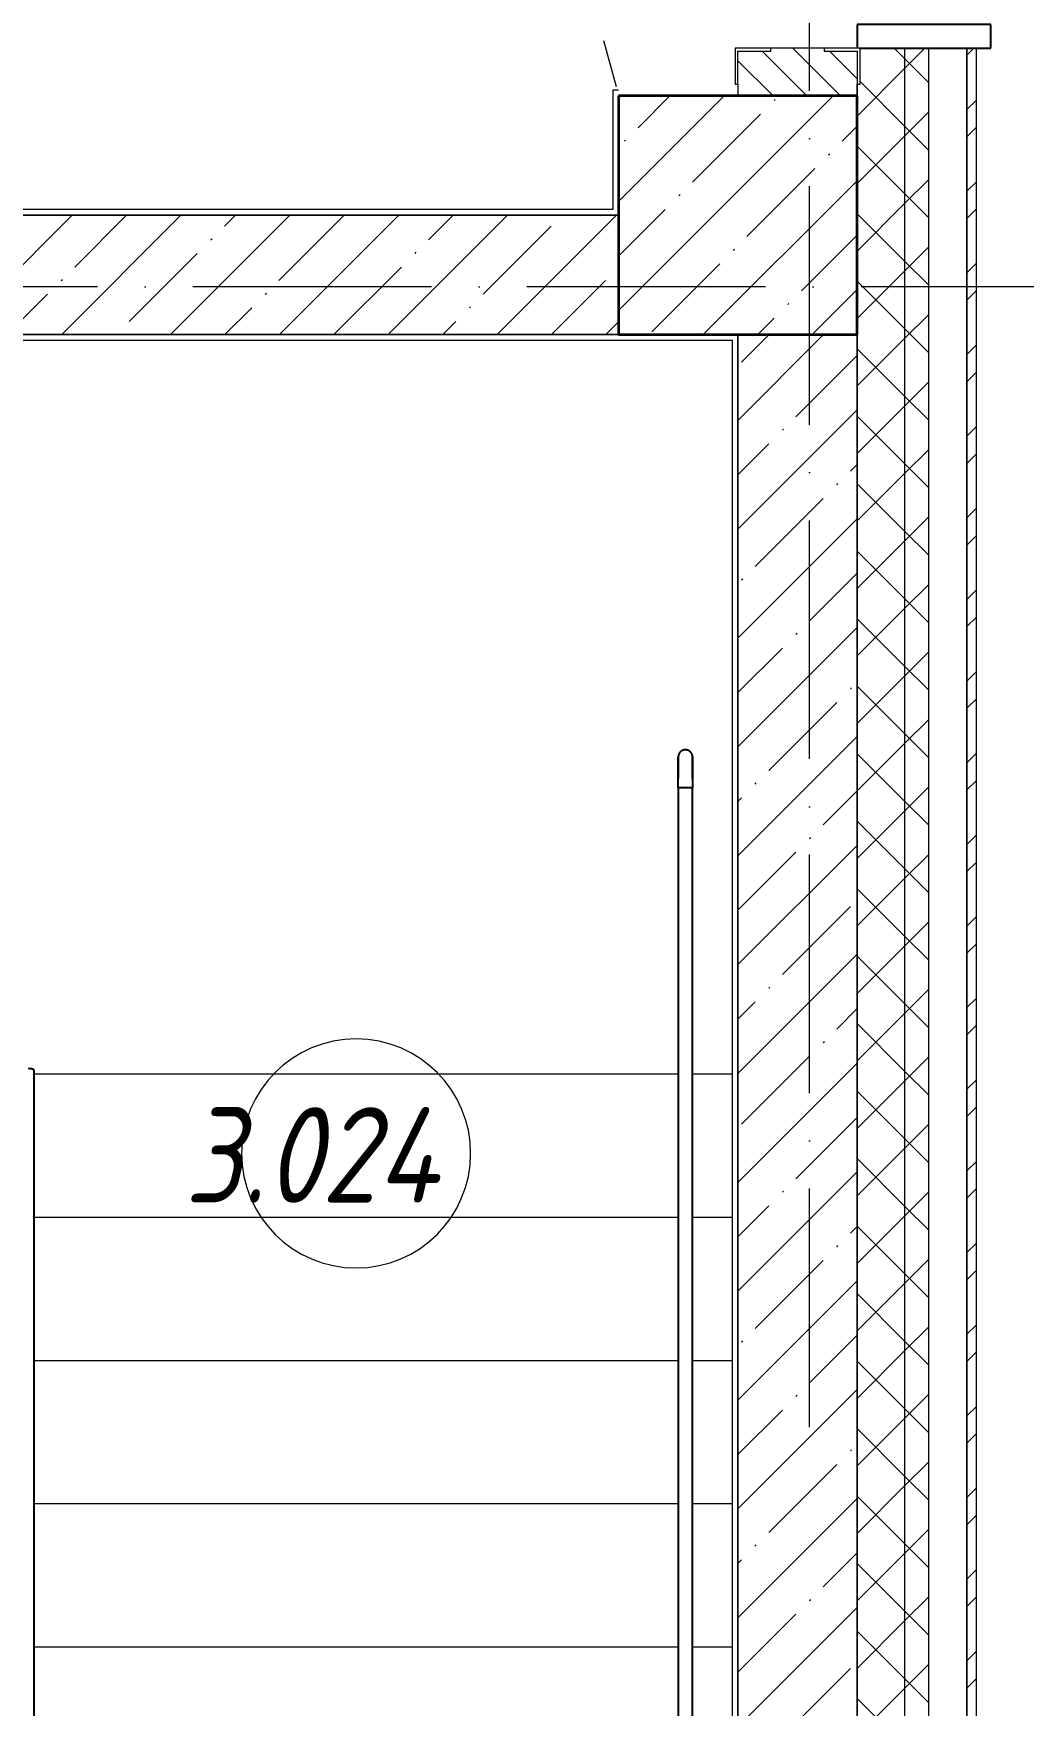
# Model space of a CAD drawing. Header units: millimetres. Extents: x -213536 to 1564669, y -45299 to 942238.
# Drawn here: x 531040 to 533115, y 499030 to 502533 of the extents above; entities that cross this region are included whole.
import ezdxf

# ---------------------------------------------------------------- set-up
doc = ezdxf.new("R2010")
doc.units = ezdxf.units.MM
for name, pattern in [('200_ШТРИХ_ш1п0_6_', [160, 100, -60]), ('50_200_ШТРИХ_1Т_ш5_п1_п1_', [700, 500, -100, 0, -100]), ('Штрих короткий', [300, 150, -150])]:
    doc.linetypes.add(name, pattern=pattern)
for name, color, linetype, lineweight in [('0-1', 7, 'Continuous', 5), ('0-2', 7, 'Continuous', 9), ('3) ЖБ 4м', 3, 'Continuous', 30), ('Импосты витража-1', 7, 'Continuous', 25), ('Контуры', 7, 'Continuous', 9), ('Линии подступенков', 7, 'Continuous', 9), ('Линии свеса', 7, 'Continuous', 9), ('Линии-1', 7, '200_ШТРИХ_ш1п0_6_', 9), ('Марки помещений', 7, 'Continuous', 9), ('Несущие колонны', 7, 'Continuous', 9), ('Несущие колонны-1', 7, 'Continuous', 35), ('Обобщенные модели', 7, 'Continuous', 9), ('Общие ребра', 7, 'Continuous', 9), ('Ограждение-1', 7, 'Continuous', 25), ('Оси-2', 7, '50_200_ШТРИХ_1Т_ш5_п1_п1_', 9), ('Перемычка-1', 7, 'Штрих короткий', 9), ('Стены-1', 7, 'Continuous', 13), ('Штриховка разреза-1', 7, 'Continuous', 9)]:
    doc.layers.add(name, color=color, linetype=linetype, lineweight=lineweight)
doc.layers.get('0-2').off()
doc.styles.add('ISOCPEUR_I_6', font='isocpeui.ttf', dxfattribs={"width": 0.85, "height": 3.5})
pattern_1 = [(45, (0, 0), (-70.71068, 70.71068), []), (135, (0, 0), (-70.71068, -70.71068), [])]
pattern_2 = [(45, (0, 0), (-114.04925, 114.04925), []), (45, (114.05, 0), (-114.04925, 114.04925), [201.612, -40.322, 3.353, -36.97])]

# ---------------------------------------------------------------- blocks, each defined once
blk = doc.blocks.new('Ос 3 эт верх часть')
at = {"layer": 'Оси-2'}
for p, q in [((532666, 499613), (532666, 535177.6)), ((535374.3, 502002.4), (426847.2, 502002.4))]:
    blk.add_line(p, q, dxfattribs=at)
blk = doc.blocks.new('О_Элемент поручня_Маршевый_Труба_ГОСТ 8732-78 - О_Элемент поручня_Маршевый_Труба_ГОСТ 8732-78-V57-АИ2_03_План отделки стен 3-го этажа _Часть 1_')
at = {"layer": 'Ограждение-1'}
blk.add_line((-3926, -30), (-9.9, -30), dxfattribs=at)
at = {"layer": 'Ограждение-1', "flags": 128}
blk.add_lwpolyline([(-9.9, -30), (-9.1, -29.6), (-8.3, -28.5), (-7.7, -26.7), (-7.1, -24.4), (-6.7, -21.5), (-6.4, -18.3)], dxfattribs=at)
blk = doc.blocks.new('BSC_Колонна _Прямоугольная - 500х500-V113-АИ2_03_План отделки стен 3-го этажа _Часть 1_')
at = {"layer": 'Несущие колонны'}
h = blk.add_hatch(dxfattribs=at)
h.set_pattern_fill('FP_111', color=256, style=0, pattern_type=2)
h.set_pattern_definition([(315, (-57250, 103350), (114.04925, 114.04925), []), (315, (-57250, 103235.95), (114.04925, 114.04925), [201.613, -40.323, 3.353, -36.97])])
h.paths.add_polyline_path([(-250, -250), (250, -250), (250, 250), (-250, 250)], flags=0)
at = {"layer": 'Несущие колонны-1'}
for p, q in [((250, 250), (-250, 250)), ((-250, 250), (-250, -250)), ((250, -250), (250, 250)), ((-250, -250), (250, -250))]:
    blk.add_line(p, q, dxfattribs=at)
blk = doc.blocks.new('Прямоугольный импост - Откос НВФ_50х280 мм-26233866-АИ2_03_План отделки стен 3-го этажа _Часть 1_')
at = {"layer": 'Импосты витража-1'}
for p, q in [((0, 130), (-50, 130)), ((-50, 130), (-50, -150)), ((0, -144), (0, 130)), ((-50, -150), (0, -150))]:
    blk.add_line(p, q, dxfattribs=at)
blk = doc.blocks.new('Проем_Дверь_Прямоугольный - 5350х4200h_оконные проемы-27183120-АИ2_03_План отделки стен 3-го этажа _Часть 1_')
at = {"layer": 'Перемычка-1'}
for p, q in [((2675, 125), (-2675, 125)), ((2675, -125), (-2675, -125))]:
    blk.add_line(p, q, dxfattribs=at)
blk = doc.blocks.new('Фахверк_СКБ_Уголок - 250_3380_зеркало-28514702-АИ2_03_План отделки стен 3-го этажа _Часть 1_')
at = {"layer": 'Обобщенные модели'}
for p, q in [((200, 181), (125, 181)), ((125, 181), (125, 106)), ((200, 175), (200, 181)), ((131, 106), (131, 175)), ((131, 175), (200, 175)), ((125, 106), (131, 106)), ((131, -6), (125, -6)), ((125, -6), (125, -81)), ((131, -75), (131, -6)), ((125, -81), (200, -81)), ((200, -75), (131, -75)), ((200, -81), (200, -75))]:
    blk.add_line(p, q, dxfattribs=at)
blk = doc.blocks.new('О_Общий_Элемент поручня_Площадочный_Двухуровневый_С подрезкой_ГОСТ 8732-78 - О_Общий_Элемент поручня_Площадочный_Двухуровневый_С подрезкой_ГОСТ 8732-78-31370357-АИ2_03_План отделки стен 3-го этажа _Часть 1_')
at = {"layer": 'Ограждение-1'}
for p, q in [((0, -10), (20, -10)), ((20, -40), (0, -40))]:
    blk.add_line(p, q, dxfattribs=at)
at = {"layer": 'Ограждение-1', "flags": 128}
for points in [[(20, -10), (21.8, -10), (23.6, -10), (25.4, -10), (27.2, -10), (28.9, -10), (30.7, -10), (32.4, -10), (34.2, -10), (35.9, -10), (37.5, -10), (39.2, -10), (40.8, -10), (42.4, -10), (43.9, -10), (45.4, -10), (46.9, -10), (48.3, -10), (49.7, -10), (51, -10), (52.3, -10), (53.5, -10), (54.7, -10), (55.8, -10), (56.9, -10), (57.9, -10), (58.8, -10), (59.7, -10), (60.5, -10), (61.3, -10), (61.9, -10), (62.6, -10), (63.1, -10), (63.6, -10), (64, -10), (64.3, -10), (64.6, -10), (64.8, -10), (64.9, -10), (65, -10), (65, -10)], [(65, -10), (65, -10), (64.9, -10), (64.7, -10), (64.4, -10), (64.1, -10), (63.7, -10), (63.2, -10), (62.7, -10), (62.1, -10), (61.4, -10), (60.7, -10), (59.9, -10), (59.1, -10), (58.1, -10), (57.1, -10), (56.1, -10), (55, -10), (53.8, -10), (52.6, -10), (51.4, -10), (50, -10), (48.7, -10), (47.3, -10), (45.8, -10), (44.3, -10), (42.8, -10), (41.2, -10), (39.6, -10), (38, -10), (36.3, -10), (34.6, -10), (32.9, -10), (31.2, -10), (29.4, -10), (27.6, -10), (25.9, -10), (24.1, -10), (22.3, -10), (20.5, -10), (20, -10)], [(80, -25), (80, -24.4), (80, -23.8), (79.9, -23.2), (79.8, -22.6), (79.7, -22), (79.6, -21.4), (79.4, -20.9), (79.2, -20.3), (79, -19.7), (78.8, -19.2), (78.6, -18.6), (78.3, -18.1), (78, -17.5), (77.7, -17), (77.4, -16.5), (77, -16), (76.7, -15.6), (76.3, -15.1), (75.9, -14.7), (75.5, -14.2), (75, -13.8), (74.6, -13.4), (74.1, -13.1), (73.6, -12.7), (73.1, -12.4), (72.6, -12.1), (72.1, -11.8), (71.5, -11.5), (71, -11.2), (70.4, -11), (69.9, -10.8), (69.3, -10.6), (68.7, -10.5), (68.1, -10.3), (67.5, -10.2), (67, -10.1), (66.4, -10.1), (65.8, -10), (65.2, -10), (65, -10)], [(65, -40), (65.6, -40), (66.2, -40), (66.8, -39.9), (67.4, -39.8), (68, -39.7), (68.6, -39.6), (69.1, -39.4), (69.7, -39.2), (70.3, -39), (70.8, -38.8), (71.4, -38.6), (71.9, -38.3), (72.5, -38), (73, -37.7), (73.5, -37.4), (74, -37), (74.4, -36.7), (74.9, -36.3), (75.3, -35.9), (75.8, -35.5), (76.2, -35), (76.6, -34.6), (76.9, -34.1), (77.3, -33.6), (77.6, -33.1), (77.9, -32.6), (78.2, -32.1), (78.5, -31.5), (78.8, -31), (79, -30.4), (79.2, -29.9), (79.4, -29.3), (79.5, -28.7), (79.7, -28.1), (79.8, -27.5), (79.9, -27), (79.9, -26.4), (80, -25.8), (80, -25.2), (80, -25)], [(65, -40), (65, -40), (64.9, -40), (64.7, -40), (64.4, -40), (64.1, -40), (63.7, -40), (63.2, -40), (62.7, -40), (62.1, -40), (61.4, -40), (60.7, -40), (59.9, -40), (59.1, -40), (58.1, -40), (57.1, -40), (56.1, -40), (55, -40), (53.8, -40), (52.6, -40), (51.4, -40), (50, -40), (48.7, -40), (47.3, -40), (45.8, -40), (44.3, -40), (42.8, -40), (41.2, -40), (39.6, -40), (38, -40), (36.3, -40), (34.6, -40), (32.9, -40), (31.2, -40), (29.4, -40), (27.6, -40), (25.9, -40), (24.1, -40), (22.3, -40), (20.5, -40), (20, -40)], [(20, -40), (21.8, -40), (23.6, -40), (25.4, -40), (27.2, -40), (28.9, -40), (30.7, -40), (32.4, -40), (34.2, -40), (35.9, -40), (37.5, -40), (39.2, -40), (40.8, -40), (42.4, -40), (43.9, -40), (45.4, -40), (46.9, -40), (48.3, -40), (49.7, -40), (51, -40), (52.3, -40), (53.5, -40), (54.7, -40), (55.8, -40), (56.9, -40), (57.9, -40), (58.8, -40), (59.7, -40), (60.5, -40), (61.3, -40), (61.9, -40), (62.6, -40), (63.1, -40), (63.6, -40), (64, -40), (64.3, -40), (64.6, -40), (64.8, -40), (64.9, -40), (65, -40), (65, -40)]]:
    blk.add_lwpolyline(points, dxfattribs=at)
blk = doc.blocks.new('О_Элемент поручня_Пристенный_Труба_ГОСТ 8732-78 - О_Элемент поручня_Пристенный_Труба_ГОСТ 8732-78-31382400-АИ2_03_План отделки стен 3-го этажа _Часть 1_')
at = {"layer": 'Ограждение-1'}
for p, q in [((300, 30), (-4500, 30)), ((-4500, 0), (300, 0)), ((300, 0), (300, 30))]:
    blk.add_line(p, q, dxfattribs=at)
blk = doc.blocks.new('0125-Р-ОО-Ш2-АР-о_23_10_2024_rvt-1-АИ2_03_План отделки стен 3-го этажа _Часть 1_')
at = {"layer": 'Штриховка разреза-1'}
h = blk.add_hatch(dxfattribs=at)
h.set_pattern_fill('FP_50', color=256, style=0, pattern_type=2)
h.set_pattern_definition(pattern_1)
h.paths.add_polyline_path([(103600, 48615), (103700, 48615), (103700, 48900), (103600, 48900)], flags=0)
h.paths.add_polyline_path([(103700, 49900), (103700, 57600), (103606, 57600), (103606, 57525), (103600, 57525), (103600, 49900)], flags=0)
h.paths.add_polyline_path([(103700, 71300), (103700, 72550), (103606, 72550), (103606, 72475), (103600, 72475), (103600, 71375), (103606, 71375), (103606, 71300)], flags=0)
h.paths.add_polyline_path([(103700, 74350), (103700, 75550), (103600, 75550), (103600, 74425), (103606, 74425), (103606, 74350)], flags=0)
h.paths.add_polyline_path([(103700, 77350), (103700, 78550), (103606, 78550), (103606, 78475), (103600, 78475), (103600, 77425), (103606, 77425), (103606, 77350)], flags=0)
h.paths.add_polyline_path([(103606, 80350), (103700, 80350), (103700, 81550), (103606, 81550), (103606, 81475), (103600, 81475), (103600, 80425), (103606, 80425), (103606, 80356)], flags=0)
h.paths.add_polyline_path([(103600, 83350), (103700, 83350), (103700, 87500), (103600, 87500), (103600, 83850)], flags=0)
h = blk.add_hatch(dxfattribs=at)
h.set_pattern_fill('FP_50', color=256, style=0, pattern_type=2)
h.set_pattern_definition(pattern_1)
h.paths.add_polyline_path([(103750, 48615), (103750, 48900), (103700, 48900), (103700, 48615)], flags=0)
h.paths.add_polyline_path([(103700, 49900), (103750, 49900), (103750, 57600), (103700, 57600), (103700, 50672)], flags=0)
h.paths.add_polyline_path([(103750, 71300), (103750, 72550), (103700, 72550), (103700, 71300)], flags=0)
h.paths.add_polyline_path([(103750, 74350), (103750, 75550), (103700, 75550), (103700, 74350)], flags=0)
h.paths.add_polyline_path([(103700, 77350), (103750, 77350), (103750, 78550), (103700, 78550), (103700, 77863.1)], flags=0)
h.paths.add_polyline_path([(103700, 80350), (103750, 80350), (103750, 81550), (103700, 81550), (103700, 80412.3)], flags=0)
h.paths.add_polyline_path([(103700, 83350), (103750, 83350), (103750, 87500), (103700, 87500), (103700, 85510.6)], flags=0)
h = blk.add_hatch(dxfattribs=at)
h.set_pattern_fill('FP_1', color=256, style=0, pattern_type=2)
h.set_pattern_definition([(135, (0, 0), (-35.35534, -35.35534), [])])
h.paths.add_polyline_path([(103531, 57500), (103600, 57500), (103600, 57594), (103531, 57594), (103531, 57600), (103419, 57600), (103419, 57594), (103350, 57594), (103350, 57500)], flags=0)
h = blk.add_hatch(dxfattribs=at)
h.set_pattern_fill('FP_49', color=256, style=0, pattern_type=2)
h.set_pattern_definition([(45, (0, 0), (-85.53659, 85.53659), []), (45, (57.02, 0), (-85.53659, 85.53659), [])])
h.paths.add_polyline_path([(103850, 48635), (103850, 48900), (103830, 48900), (103830, 48635)], flags=0)
h.paths.add_polyline_path([(103850, 49900), (103850, 57600), (103830, 57600), (103830, 49900)], flags=0)
h = blk.add_hatch(dxfattribs=at)
h.set_pattern_fill('FP_2', color=256, style=0, pattern_type=2)
h.set_pattern_definition(pattern_2)
h.paths.add_polyline_path([(103100, 57000), (103100, 57250), (99700, 57250), (99700, 57000), (102988.1, 57000)], flags=0)
h = blk.add_hatch(dxfattribs=at)
h.set_pattern_fill('FP_2', color=256, style=0, pattern_type=2)
h.set_pattern_definition(pattern_2)
h.paths.add_polyline_path([(103350, 49900), (103600, 49900), (103600, 57000), (103350, 57000), (103350, 50672)], flags=0)
at = {"layer": 'Контуры'}
for p, q in [((103225, 55450), (101875, 55450)), ((103338, 55450), (103255, 55450))]:
    blk.add_line(p, q, dxfattribs=at)
at = {"layer": 'Линии подступенков'}
for p, q in [((103225, 55450), (101875, 55450)), ((103338, 55450), (103255, 55450)), ((103225, 55150), (101875, 55150)), ((103338, 55150), (103255, 55150)), ((103225, 54850), (101875, 54850)), ((103338, 54850), (103255, 54850)), ((103225, 54550), (101875, 54550)), ((103338, 54550), (103255, 54550)), ((103225, 54250), (101875, 54250)), ((103338, 54250), (103255, 54250))]:
    blk.add_line(p, q, dxfattribs=at)
at = {"layer": 'Линии свеса'}
for p, q in [((103225, 55150), (101875, 55150)), ((103338, 55150), (103255, 55150)), ((103225, 54850), (101875, 54850)), ((103338, 54850), (103255, 54850)), ((103225, 54550), (101875, 54550)), ((103338, 54550), (103255, 54550)), ((103225, 54250), (101875, 54250)), ((103338, 54250), (103255, 54250))]:
    blk.add_line(p, q, dxfattribs=at)
at = {"layer": 'Линии-1'}
blk.add_line((96303.2, 82638), (103096.8, 57512), dxfattribs=at)
at = {"layer": 'Общие ребра'}
for p, q in [((103700, 49900), (103700, 57600)), ((103750, 49900), (103750, 57600)), ((103600, 57000), (103600, 49900)), ((103600, 49900), (103600, 57000))]:
    blk.add_line(p, q, dxfattribs=at)
at = {"layer": 'Стены-1'}
for p, q in [((103531, 57600), (103419, 57600)), ((103830, 57600), (103606, 57600)), ((103830, 49900), (103830, 57600)), ((103850, 57600), (103830, 57600)), ((103830, 57600), (103830, 49900)), ((103850, 49900), (103850, 57600)), ((103350, 57525), (103350, 57500)), ((103600, 57525), (103600, 57500)), ((103600, 57500), (103600, 57525)), ((103100, 57250), (99700, 57250)), ((99700, 57000), (103100, 57000)), ((103350, 57000), (103350, 49900))]:
    blk.add_line(p, q, dxfattribs=at)
at = {"layer": '0-2'}
for name, p, rotation in [('Проем_Дверь_Прямоугольный - 5350х4200h_оконные проемы-27183120-АИ2_03_План отделки стен 3-го этажа _Часть 1_', (103475, 60275), 89.99999999999993), ('Прямоугольный импост - Откос НВФ_50х280 мм-26233866-АИ2_03_План отделки стен 3-го этажа _Часть 1_', (103750, 57600), 269.9999999999999), ('Фахверк_СКБ_Уголок - 250_3380_зеркало-28514702-АИ2_03_План отделки стен 3-го этажа _Часть 1_', (103425, 57725), 269.9999999999999), ('BSC_Колонна _Прямоугольная - 500х500-V113-АИ2_03_План отделки стен 3-го этажа _Часть 1_', (103350, 57250), 89.9999999999999), ('О_Общий_Элемент поручня_Площадочный_Двухуровневый_С подрезкой_ГОСТ 8732-78 - О_Общий_Элемент поручня_Площадочный_Двухуровневый_С подрезкой_ГОСТ 8732-78-31370357-АИ2_03_План отделки стен 3-го этажа _Часть 1_', (103215, 56050), 90.00000000000156), ('О_Элемент поручня_Пристенный_Труба_ГОСТ 8732-78 - О_Элемент поручня_Пристенный_Труба_ГОСТ 8732-78-31382400-АИ2_03_План отделки стен 3-го этажа _Часть 1_', (103255, 55750), 90.00000000000134), ('О_Элемент поручня_Маршевый_Труба_ГОСТ 8732-78 - О_Элемент поручня_Маршевый_Труба_ГОСТ 8732-78-V57-АИ2_03_План отделки стен 3-го этажа _Часть 1_', (101845, 55468.4), 89.99999999999962)]:
    blk.add_blockref(name, p, dxfattribs=dict(at, rotation=rotation))
blk = doc.blocks.new('AI_Марка_Помещение_х1__Общий_E___ISO-2_1K_ - Номер-16210215-АИ2_03_План отделки стен 3-го этажа _Часть 1_')
at = {"layer": 'Марки помещений'}
for start, end in [(360, 180), (180, 360)]:
    blk.add_arc((0.039, 0.312), 2.4, start, end, dxfattribs=at)
blk = doc.blocks.new('3этВверх')
at = {"layer": 'Стены-1'}
for p, q in [((532254, 502414.4), (532254, 502164.4)), ((532266, 502414.4), (532254, 502414.4)), ((532254, 502164.4), (525478, 502164.4)), ((525478, 502152.4), (532266, 502152.4)), ((532266, 501902.4), (529116, 501902.4)), ((529128, 501890.4), (532504, 501890.4)), ((532504, 501890.4), (532504, 494802.4)), ((532516, 494802.4), (532516, 501902.4))]:
    blk.add_line(p, q, dxfattribs=at)
at = {"layer": '0-1'}
blk.add_blockref('0125-Р-ОО-Ш2-АР-о_23_10_2024_rvt-1-АИ2_03_План отделки стен 3-го этажа _Часть 1_', (429166, 444902.4), dxfattribs=at)
at = {"layer": 'Марки помещений', "xscale": 99.99999999999993, "yscale": 99.99999999999993, "zscale": 99.99999999999993}
blk.add_blockref('AI_Марка_Помещение_х1__Общий_E___ISO-2_1K_ - Номер-16210215-АИ2_03_План отделки стен 3-го этажа _Часть 1_', (531712.1, 500155.5), dxfattribs=at)
at = {"layer": 'Марки помещений', "insert": (531356.5, 500283.4), "char_height": 200, "width": 817.721, "attachment_point": 1, "style": 'ISOCPEUR_I_6'}
blk.add_mtext('3.024', dxfattribs=at)

msp = doc.modelspace()

# ---------------------------------------------------------------- block references
at = {"color": 5, "lineweight": 30}
msp.add_blockref('Ос 3 эт верх часть', (0, 0), dxfattribs=at)
at = {"layer": '3) ЖБ 4м'}
msp.add_blockref('3этВверх', (0, 0), dxfattribs=at)

doc.saveas('drawing.dxf')
